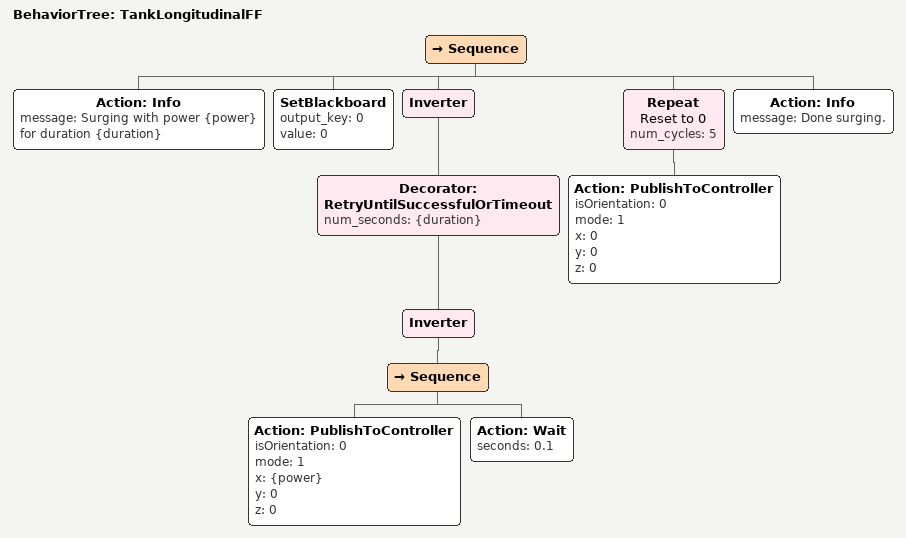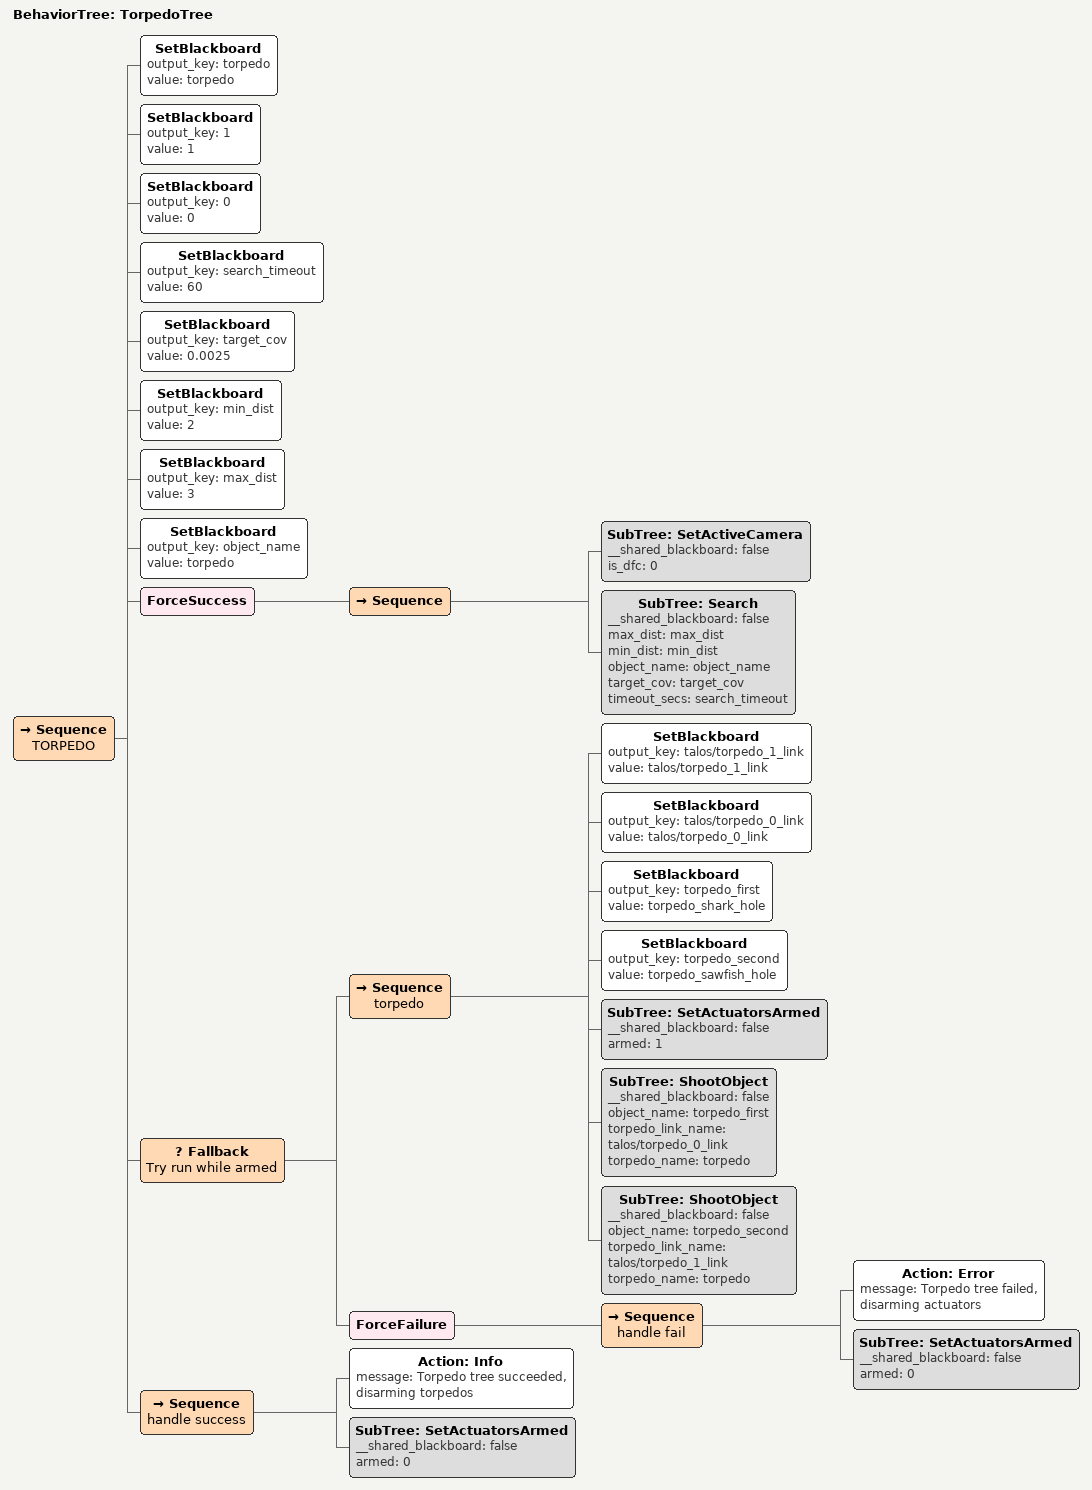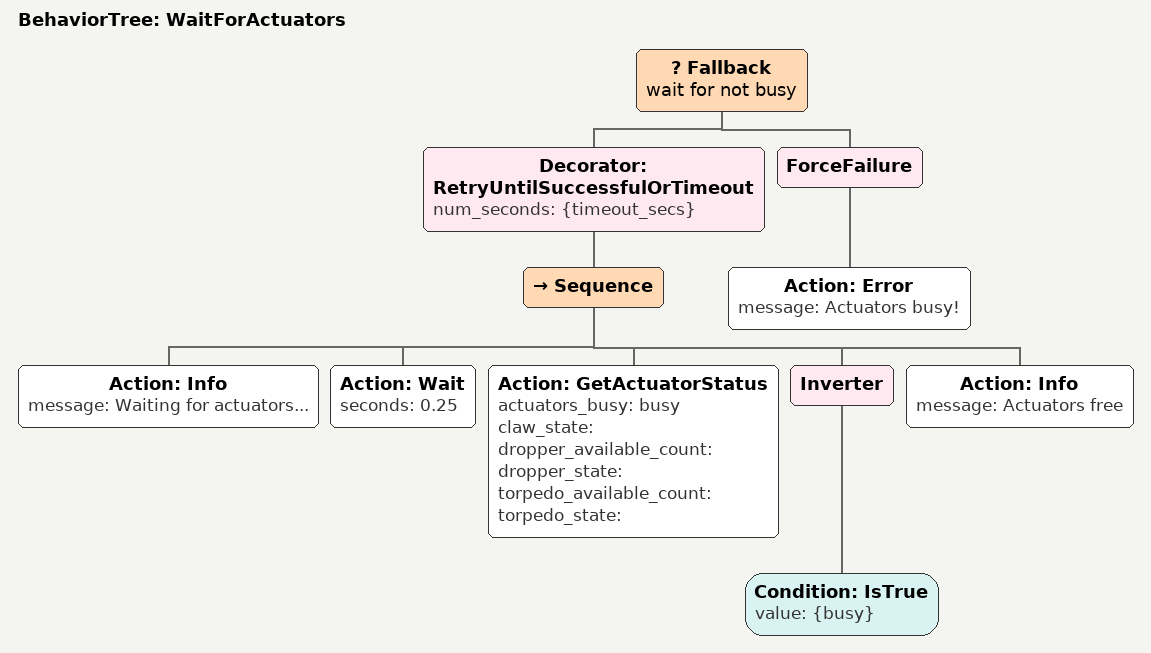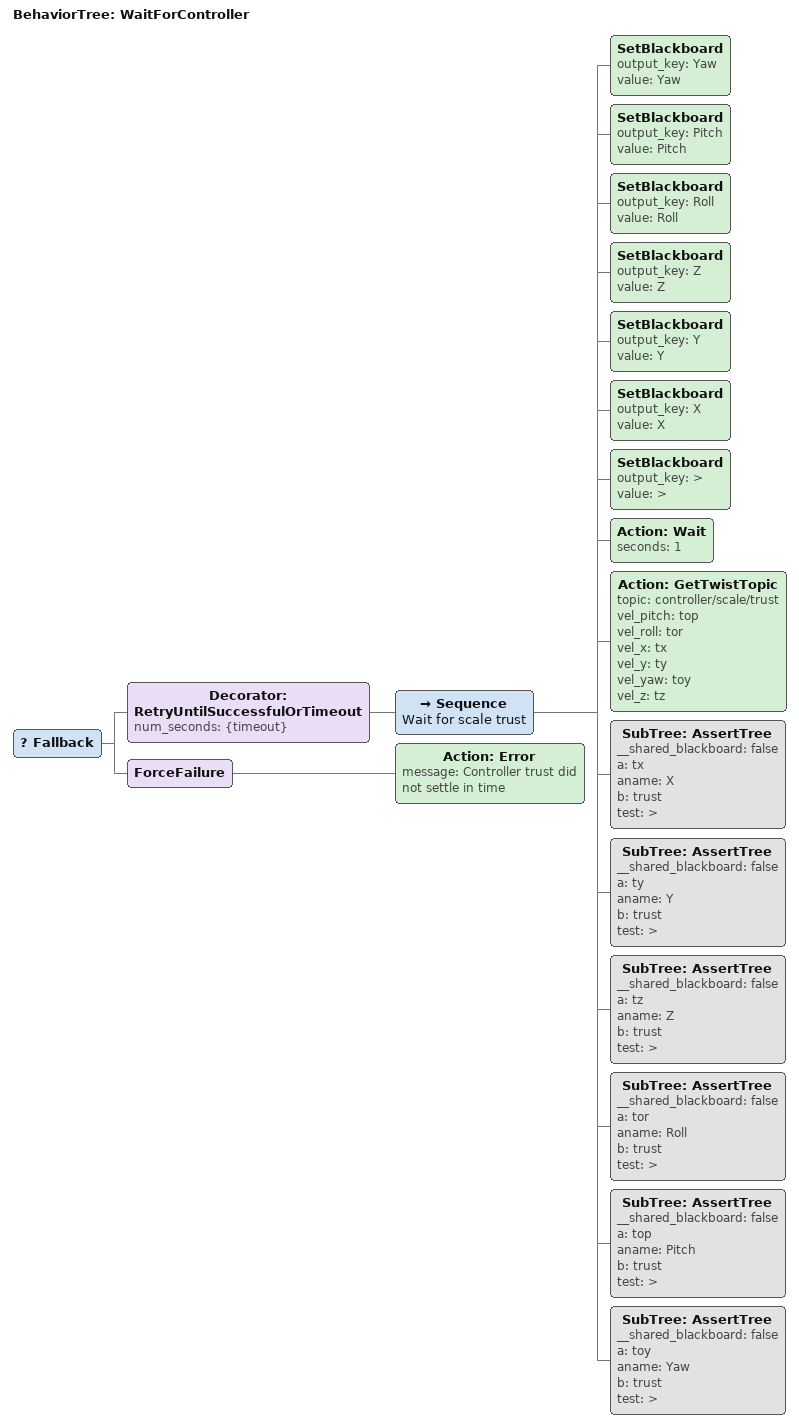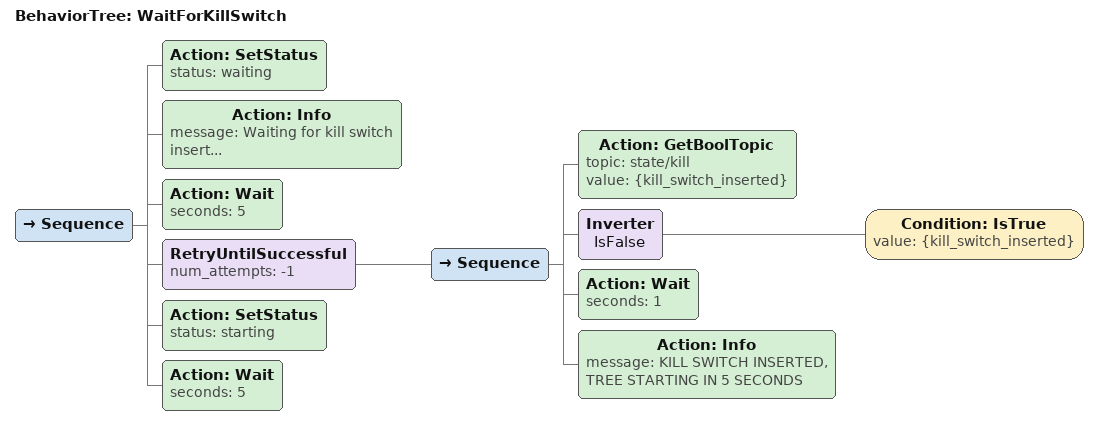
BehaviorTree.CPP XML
<BehaviorTree ID="TankLongitudinalFF">
    <Sequence>
        <Action ID="Info" message="Surging with power {power} for duration {duration}"/>
        <SetBlackboard output_key="0" value="0"/>
        <Inverter>
            <Decorator ID="RetryUntilSuccessfulOrTimeout" num_seconds="{duration}">
                <Inverter>
                    <Sequence>
                        <Action ID="PublishToController" isOrientation="0" mode="1" x="{power}" y="0" z="0"/>
                        <Action ID="Wait" seconds="0.1"/>
                    </Sequence>
                </Inverter>
            </Decorator>
        </Inverter>
        <Repeat name="Reset to 0" num_cycles="5">
            <Action ID="PublishToController" isOrientation="0" mode="1" x="0" y="0" z="0"/>
        </Repeat>
        <Action ID="Info" message="Done surging."/>
    </Sequence>
</BehaviorTree>

<BehaviorTree ID="TorpedoTree">
    <Sequence name="TORPEDO">
        <SetBlackboard output_key="torpedo" value="torpedo"/>
        <SetBlackboard output_key="1" value="1"/>
        <SetBlackboard output_key="0" value="0"/>
        <SetBlackboard output_key="search_timeout" value="60"/>
        <SetBlackboard output_key="target_cov" value="0.0025"/>
        <SetBlackboard output_key="min_dist" value="2"/>
        <SetBlackboard output_key="max_dist" value="3"/>
        <SetBlackboard output_key="object_name" value="torpedo"/>
        <ForceSuccess>
            <Sequence>
                <SubTree ID="SetActiveCamera" __shared_blackboard="false" is_dfc="0"/>
                <SubTree ID="Search" __shared_blackboard="false" max_dist="max_dist" min_dist="min_dist" object_name="object_name" target_cov="target_cov" timeout_secs="search_timeout"/>
            </Sequence>
        </ForceSuccess>
        <Fallback name="Try run while armed">
            <Sequence name="torpedo">
                <SetBlackboard output_key="talos/torpedo_1_link" value="talos/torpedo_1_link"/>
                <SetBlackboard output_key="talos/torpedo_0_link" value="talos/torpedo_0_link"/>
                <SetBlackboard output_key="torpedo_first" value="torpedo_shark_hole"/>
                <SetBlackboard output_key="torpedo_second" value="torpedo_sawfish_hole"/>
                <SubTree ID="SetActuatorsArmed" __shared_blackboard="false" armed="1"/>
                <SubTree ID="ShootObject" __shared_blackboard="false" object_name="torpedo_first" torpedo_link_name="talos/torpedo_0_link" torpedo_name="torpedo"/>
                <SubTree ID="ShootObject" __shared_blackboard="false" object_name="torpedo_second" torpedo_link_name="talos/torpedo_1_link" torpedo_name="torpedo"/>
            </Sequence>
            <ForceFailure>
                <Sequence name="handle fail">
                    <Action ID="Error" message="Torpedo tree failed, disarming actuators"/>
                    <SubTree ID="SetActuatorsArmed" __shared_blackboard="false" armed="0"/>
                </Sequence>
            </ForceFailure>
        </Fallback>
        <Sequence name="handle success">
            <Action ID="Info" message="Torpedo tree succeeded, disarming torpedos"/>
            <SubTree ID="SetActuatorsArmed" __shared_blackboard="false" armed="0"/>
        </Sequence>
    </Sequence>
</BehaviorTree>

<BehaviorTree ID="WaitForActuators">
    <Fallback name="wait for not busy">
        <Decorator ID="RetryUntilSuccessfulOrTimeout" num_seconds="{timeout_secs}">
            <Sequence>
                <Action ID="Info" message="Waiting for actuators..."/>
                <Action ID="Wait" seconds="0.25"/>
                <Action ID="GetActuatorStatus" actuators_busy="busy" claw_state="" dropper_available_count="" dropper_state="" torpedo_available_count="" torpedo_state=""/>
                <Inverter>
                    <Condition ID="IsTrue" value="{busy}"/>
                </Inverter>
                <Action ID="Info" message="Actuators free"/>
            </Sequence>
        </Decorator>
        <ForceFailure>
            <Action ID="Error" message="Actuators busy!"/>
        </ForceFailure>
    </Fallback>
</BehaviorTree>

<BehaviorTree ID="WaitForController">
    <Fallback>
        <Decorator ID="RetryUntilSuccessfulOrTimeout" num_seconds="{timeout}">
            <Sequence name="Wait for scale trust">
                <SetBlackboard output_key="Yaw" value="Yaw"/>
                <SetBlackboard output_key="Pitch" value="Pitch"/>
                <SetBlackboard output_key="Roll" value="Roll"/>
                <SetBlackboard output_key="Z" value="Z"/>
                <SetBlackboard output_key="Y" value="Y"/>
                <SetBlackboard output_key="X" value="X"/>
                <SetBlackboard output_key=">" value=">"/>
                <Action ID="Wait" seconds="1"/>
                <Action ID="GetTwistTopic" topic="controller/scale/trust" vel_pitch="top" vel_roll="tor" vel_x="tx" vel_y="ty" vel_yaw="toy" vel_z="tz"/>
                <SubTree ID="AssertTree" __shared_blackboard="false" a="tx" aname="X" b="trust" test=">"/>
                <SubTree ID="AssertTree" __shared_blackboard="false" a="ty" aname="Y" b="trust" test=">"/>
                <SubTree ID="AssertTree" __shared_blackboard="false" a="tz" aname="Z" b="trust" test=">"/>
                <SubTree ID="AssertTree" __shared_blackboard="false" a="tor" aname="Roll" b="trust" test=">"/>
                <SubTree ID="AssertTree" __shared_blackboard="false" a="top" aname="Pitch" b="trust" test=">"/>
                <SubTree ID="AssertTree" __shared_blackboard="false" a="toy" aname="Yaw" b="trust" test=">"/>
            </Sequence>
        </Decorator>
        <ForceFailure>
            <Action ID="Error" message="Controller trust did not settle in time"/>
        </ForceFailure>
    </Fallback>
</BehaviorTree>

<BehaviorTree ID="WaitForKillSwitch">
    <Sequence>
        <Action ID="SetStatus" status="waiting"/>
        <Action ID="Info" message="Waiting for kill switch insert..."/>
        <Action ID="Wait" seconds="5"/>
        <RetryUntilSuccessful num_attempts="-1">
            <Sequence>
                <Action ID="GetBoolTopic" topic="state/kill" value="{kill_switch_inserted}"/>
                <Inverter name="IsFalse">
                    <Condition ID="IsTrue" value="{kill_switch_inserted}"/>
                </Inverter>
                <Action ID="Wait" seconds="1"/>
                <Action ID="Info" message="KILL SWITCH INSERTED, TREE STARTING IN 5 SECONDS"/>
            </Sequence>
        </RetryUntilSuccessful>
        <Action ID="SetStatus" status="starting"/>
        <Action ID="Wait" seconds="5"/>
    </Sequence>
</BehaviorTree>
